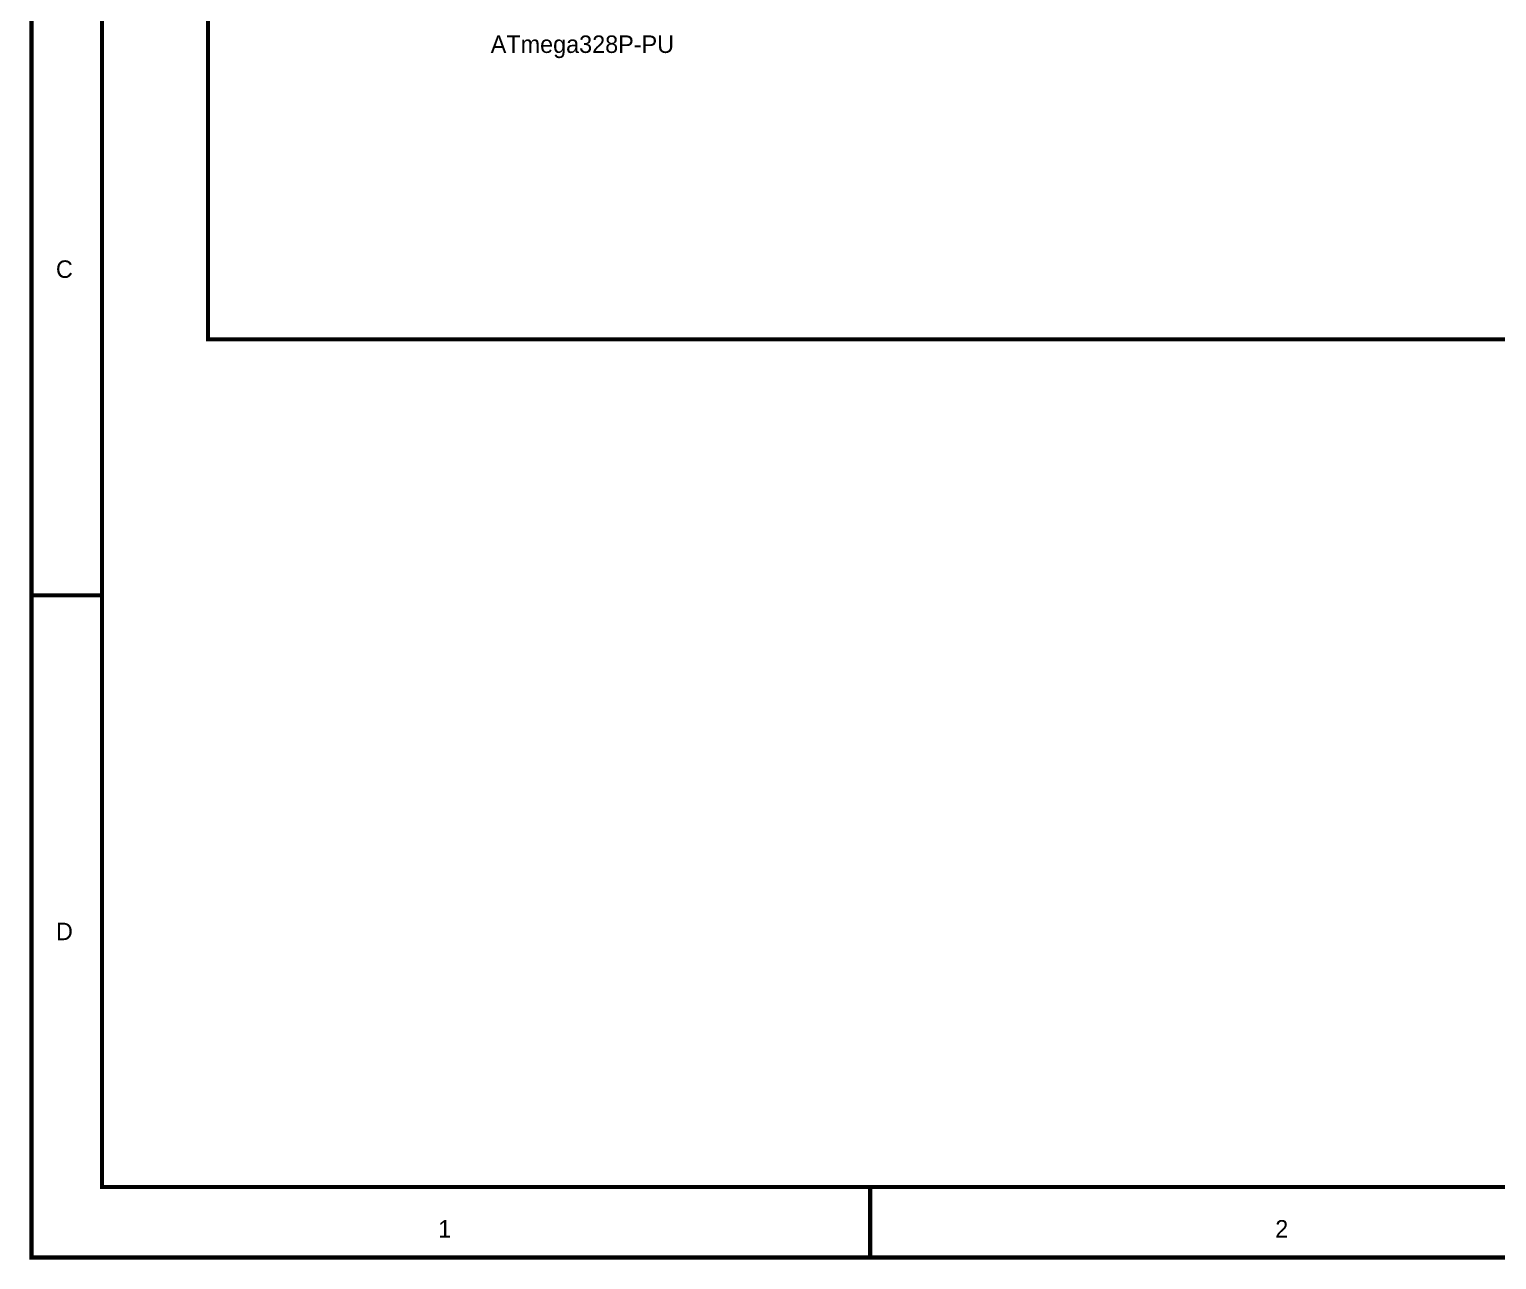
# Model space of a CAD drawing. Header units: inches. Extents: x 0 to 9.51, y -0.01 to 7.51.
# Drawn here: x -0.005 to 4.149, y -0.006 to 3.477 of the extents above; entities that cross this region are included whole.
import ezdxf

# ---------------------------------------------------------------- set-up
doc = ezdxf.new("R2010")
doc.units = ezdxf.units.IN
doc.header["$MEASUREMENT"] = 0
doc.layers.add('Sheet', color=255, linetype='Continuous')

msp = doc.modelspace()

# ---------------------------------------------------------------- linework, layer by layer
at = {"layer": 'Sheet'}
for points in [[(0.0013, 7.5, 0.0118, 0.0118, 0), (9.4991, 7.5, 0.0118, 0.0118, 0), (9.4991, 0, 0.0118, 0.0118, 0), (0.0013, 0, 0.0118, 0.0118, 0), (0.0013, 7.5, 0.0118, 0.0118, 0)], [(0.0013, 7.5, 0.0039, 0.0039, 0), (0.0013, 0, 0.0039, 0.0039, 0), (9.4991, 0, 0.0039, 0.0039, 0), (9.4991, 7.5, 0.0039, 0.0039, 0), (0.0013, 7.5, 0.0039, 0.0039, 0), (0.0013, 7.5, 0.0039, 0.0039, 0)], [(0.2012, 7.2997, 0.0118, 0.0118, 0), (9.2993, 7.2997, 0.0118, 0.0118, 0), (9.2993, 0.1999, 0.0118, 0.0118, 0), (0.2012, 0.1999, 0.0118, 0.0118, 0), (0.2012, 7.2997, 0.0118, 0.0118, 0)], [(0.2012, 7.2997, 0.0039, 0.0039, 0), (0.2012, 0.1999, 0.0039, 0.0039, 0), (9.2993, 0.1999, 0.0039, 0.0039, 0), (9.2993, 7.2997, 0.0039, 0.0039, 0), (0.2012, 7.2997, 0.0039, 0.0039, 0), (0.2012, 7.2997, 0.0039, 0.0039, 0)]]:
    msp.add_lwpolyline(points, format="xyseb", close=True, dxfattribs=at)
for points in [[(5.8, 2.4999, 0.0118, 0.0118, 0), (5.8, 2.5998, 0.0118, 0.0118, 0), (0.5013, 2.5998, 0.0118, 0.0118, 0), (0.5013, 3.5996, 0.0118, 0.0118, 0), (1.1013, 3.5996, 0.0118, 0.0118, 0)], [(0.0013, 1.875, 0.0118, 0.0118, 0), (0.2012, 1.875, 0.0118, 0.0118, 0)], [(2.3759, 0, 0.0118, 0.0118, 0), (2.3759, 0.1999, 0.0118, 0.0118, 0)]]:
    msp.add_lwpolyline(points, format="xyseb", dxfattribs=at)

# ---------------------------------------------------------------- texts
for s, height, p in [('ATmega328P-PU', 0.049528, (1.3016, 3.4104)), ('C', 0.0495, (0.0707, 2.7736)), ('D', 0.0495, (0.0707, 0.8986)), ('1', 0.0495, (1.153, 0.0566)), ('2', 0.0495, (3.5227, 0.0566))]:
    msp.add_text(s, height=height, dxfattribs=at).set_placement(p)

doc.saveas('drawing.dxf')
